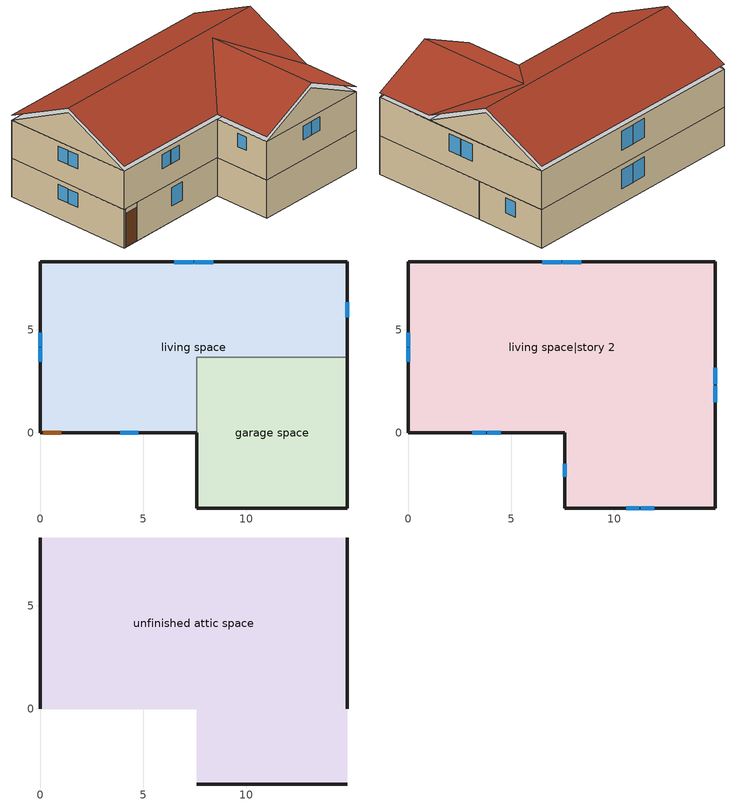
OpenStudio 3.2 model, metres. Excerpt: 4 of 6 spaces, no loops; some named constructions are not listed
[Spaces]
garage space
 floor foundation (FloorFndGrndUnfinSlab): 7.61,-3.66 7.61,3.66 14.92,3.66 14.92,-3.66 z0
 wall outside (WallExtUninsUnfin): 7.61,0 7.61,-3.66 14.92,-3.66 14.92,3.66 z0:2.44
 wall to living space (WallIntFinInsUnfin Reversed): 14.92,3.66 7.61,3.66 7.61,0 z0:2.44
living space
 floor foundation (FloorFndGrndFinSlab): 0,0 0,8.29 14.92,8.29 14.92,3.66 7.61,3.66 7.61,0 z0
 wall outside (WallExtInsFin): 14.92,3.66 14.92,8.29 0,8.29 0,0 0.13,0 1.05,0 7.61,0 z0:2.44
 window (WindowConstruction): 3.89,0 4.76,0 z0.98:2.13; 8.4,8.29 7.49,8.29 / 7.43,8.29 6.53,8.29 z0.93:2.13; 0,4.85 0,4.18 / 0,4.11 0,3.44 z1.23:2.13; 14.92,5.62 14.92,6.33 z1.18:2.13
 door (Door): 0.15,0 1.02,0 z0:2.13
living space|story 2
 floor to garage space (FloorFinInsUnfin): 14.92,3.66 14.92,-3.66 7.61,-3.66 7.61,3.66 z2.44
 floor to living space (FloorFinUninsFin): 14.92,8.29 14.92,3.66 7.61,3.66 7.61,0 0,0 0,8.29 z2.44
 wall outside (WallExtInsFin): 0,8.29 0,0 7.61,0 7.61,-3.66 14.92,-3.66 14.92,8.29 0,8.29 z2.44:4.88
 window (WindowConstruction): 10.58,-3.66 11.23,-3.66 / 11.29,-3.66 11.94,-3.66 z3.71:4.57; 3.11,0 3.77,0 / 3.83,0 4.5,0 z3.69:4.57; 8.4,8.29 7.49,8.29 / 7.43,8.29 6.53,8.29 z3.37:4.57; 0,4.85 0,4.18 / 0,4.11 0,3.44 z3.67:4.57; 7.61,-1.51 7.61,-2.15 z3.73:4.57; 14.92,1.48 14.92,2.29 / 14.92,2.35 14.92,3.16 z3.49:4.57
unfinished attic space
 floor to living space|story 2 (FloorFinInsUnfinAttic): 14.92,8.29 14.92,0 0,0 0,8.29 z4.88; 7.61,-3.66 7.61,0 14.92,0 14.92,-3.66 z4.88
 wall outside (WallExtUninsUnfin): 0,4.14,6.95 0,8.29,4.88 0,0,4.88; 14.92,4.14,6.95 14.92,0,4.88 14.92,8.29,4.88; 7.61,-3.66,4.88 14.92,-3.66,4.88 11.26,-3.66,6.71
 roof outside (RoofUnfinInsExt): 0,4.14,7.25 14.92,4.14,7.25 14.92,8.29,5.18 0,8.29,5.18; 7.61,0,5.18 7.61,-3.66,5.18 11.26,-3.66,7.01 11.26,3.66,7.01; 14.92,0,5.18 11.26,3.66,7.01 11.26,-3.66,7.01 14.92,-3.66,5.18; 0,4.14,7.25 0,0,5.18 7.61,0,5.18 11.26,3.66,7.01 14.92,0,5.18 14.92,4.14,7.25
[Material] Roughness=Rough
Name | Thickness {m} | Conductivity {W/m-K} | Density {kg/m3} | Specific Heat {J/kg-K} | Thermal Absorptance | Solar Absorptance | Visible Absorptance
Drywall 0.5 in. | 0.0127 | 0.160291 | 801 | 837.4 | 0.9 | 0.5 | 0.1
FloorUATrussandIns | 0.0889 | 0.0564573 | 50.7834 | 1165.1 | 0.9 | 0.5 | 0.9
FloorUAAdditionalCeilingIns | 0.196342 | 0.0539976 | 16.02 | 1046.75
RoofSheathing | 0.01905 | 0.115458 | 512.64 | 1214.23 | 0.82 | 0.3 | 0.3
WallSheathing | 0.0127 | 0.115458 | 512.64 | 1214.23 | 0.82 | 0.3 | 0.3
WallStudAndCavity 1 | 0.1397 | 0.0595086 | 148.393 | 1174.04 | 0.82 | 0.3 | 0.82
Floor Covering | 0.0127 | 0.0433444 | 54.468 | 1339.84 | 0.9 | 0.9
FloorIns | 0.1397 | 1.90491 | 67.691 | 1210.98 | 0.82 | 0.3 | 0.3
Wood Floor | 0.015875 | 0.115458 | 544.68 | 1214.23
FloorFinStudAndAirFloor | 0.1397 | 0.557395 | 67.691 | 1210.98 | 0.9 | 0.5 | 0.9
[Construction]
FloorFinInsUnfinAttic Reversed: FloorUAAdditionalCeilingIns, FloorUATrussandIns, Drywall 0.5 in.
WallIntFinInsUnfin: WallSheathing, WallStudAndCavity 1
FloorFinInsUnfin Reversed: Floor Covering, Wood Floor, RoofSheathing, FloorIns
FloorFinUninsFin Reversed: Floor Covering, Wood Floor, RoofSheathing, FloorFinStudAndAirFloor, Drywall 0.5 in.
[Schedule:Ruleset]
Name | Default Day Schedule | Summer Design Day Schedule | Winter Design Day Schedule
res nv_1 temp schedule | Schedule Day 11
res mv_1 range exhaust schedule | Schedule Day 15 | res mv_1 range exhaust schedule summer design | res mv_1 range exhaust schedule winter design
res mv_1 bath exhaust schedule | Schedule Day 16 | res mv_1 bath exhaust schedule summer design | res mv_1 bath exhaust schedule winter design
[Schedule:Day]
Schedule Day 11; Schedule Day 15; res mv_1 range exhaust schedule winter design; Schedule Day 16; res mv_1 bath exhaust schedule winter design: 24, 0, 0
res nv_1 temp schedule allday1; res nv_1 temp schedule allday2; res nv_1 temp schedule allday3; res nv_1 temp schedule allday4; res nv_1 temp schedule allday10; res nv_1 temp schedule allday11; res nv_1 temp schedule allday12: 24, 0, 21.1111
res nv_1 temp schedule allday5; res nv_1 temp schedule allday6; res nv_1 temp schedule allday7; res nv_1 temp schedule allday8; res nv_1 temp schedule allday9: 24, 0, 22.2222
res nv_1 availability schedule allday1 on; res nv_1 availability schedule allday1 on 1; res nv_1 availability schedule allday1 on 2; res nv_1 availability schedule allday1 on 3; res nv_1 availability schedule allday1 on 4; res nv_1 availability schedule allday1 on 5; res nv_1 availability schedule allday1 on 6; res nv_1 availability schedule allday1 on 7; res nv_1 availability schedule allday1 on 8; res nv_1 availability schedule allday1 on 9; res nv_1 availability schedule allday1 on 10; res nv_1 availability schedule allday1 on 11: 1, 0, 1, 2, 0, 1, 3, 0, 1, 4, 0, 1, 5, 0, 1, 6, 0, 1, 7, 0, 1, 8, 0, 1, 9, 0, 1, 10, 0, 1, 11, 0, 1, 12, 0, 1, 13, 0, 1, 14, 0, 1, 15, 0, 1, 16, 0, 1, 17, 0, 1, 18, 0, 1, 19, 0, 1, 20, 0, 1, 21, 0, 1, 22, 0, 1, 23, 0, 1, 24, 0, 1
res mv_1 range exhaust schedule allday1; res mv_1 range exhaust schedule allday2; res mv_1 range exhaust schedule allday3; res mv_1 range exhaust schedule allday4; res mv_1 range exhaust schedule allday5; res mv_1 range exhaust schedule allday6; res mv_1 range exhaust schedule allday7; res mv_1 range exhaust schedule allday8; res mv_1 range exhaust schedule allday9; res mv_1 range exhaust schedule allday10; res mv_1 range exhaust schedule allday11; res mv_1 range exhaust schedule allday12: 4, 0, 0, 5, 0, 1, 24, 0, 0
res mv_1 range exhaust schedule summer design; res mv_1 bath exhaust schedule summer design: 24, 0, 1
res mv_1 bath exhaust schedule allday1; res mv_1 bath exhaust schedule allday2; res mv_1 bath exhaust schedule allday3; res mv_1 bath exhaust schedule allday4; res mv_1 bath exhaust schedule allday5; res mv_1 bath exhaust schedule allday6; res mv_1 bath exhaust schedule allday7; res mv_1 bath exhaust schedule allday8; res mv_1 bath exhaust schedule allday9; res mv_1 bath exhaust schedule allday10; res mv_1 bath exhaust schedule allday11; res mv_1 bath exhaust schedule allday12: 6, 0, 0, 7, 0, 1, 24, 0, 0
[Schedule:Rule] Apply Sunday=Yes; Apply Monday=Yes; Apply Tuesday=Yes; Apply Wednesday=Yes; Apply Thursday=Yes; Apply Friday=Yes; Apply Saturday=Yes; Date Specification Type=DateRange; Start Day=1
Name | Schedule Ruleset | Rule Order | Day Schedule | Start Month | End Month | End Day
res nv_1 temp schedule allday rule1 | res nv_1 temp schedule | 11 | res nv_1 temp schedule allday1 | 1 | 1 | 31
res nv_1 temp schedule allday rule2 | res nv_1 temp schedule | 10 | res nv_1 temp schedule allday2 | 2 | 2 | 28
res nv_1 temp schedule allday rule3 | res nv_1 temp schedule | 9 | res nv_1 temp schedule allday3 | 3 | 3 | 31
res nv_1 temp schedule allday rule4 | res nv_1 temp schedule | 8 | res nv_1 temp schedule allday4 | 4 | 4 | 30
res nv_1 temp schedule allday rule5 | res nv_1 temp schedule | 7 | res nv_1 temp schedule allday5 | 5 | 5 | 31
res nv_1 temp schedule allday rule6 | res nv_1 temp schedule | 6 | res nv_1 temp schedule allday6 | 6 | 6 | 30
res nv_1 temp schedule allday rule7 | res nv_1 temp schedule | 5 | res nv_1 temp schedule allday7 | 7 | 7 | 31
res nv_1 temp schedule allday rule8 | res nv_1 temp schedule | 4 | res nv_1 temp schedule allday8 | 8 | 8 | 31
res nv_1 temp schedule allday rule9 | res nv_1 temp schedule | 3 | res nv_1 temp schedule allday9 | 9 | 9 | 30
res nv_1 temp schedule allday rule10 | res nv_1 temp schedule | 2 | res nv_1 temp schedule allday10 | 10 | 10 | 31
res nv_1 temp schedule allday rule11 | res nv_1 temp schedule | 1 | res nv_1 temp schedule allday11 | 11 | 11 | 30
res nv_1 temp schedule allday rule12 | res nv_1 temp schedule | 0 | res nv_1 temp schedule allday12 | 12 | 12 | 31
res mv_1 range exhaust schedule allday rule1 | res mv_1 range exhaust schedule | 11 | res mv_1 range exhaust schedule allday1 | 1 | 1 | 31
res mv_1 range exhaust schedule allday rule2 | res mv_1 range exhaust schedule | 10 | res mv_1 range exhaust schedule allday2 | 2 | 2 | 28
res mv_1 range exhaust schedule allday rule3 | res mv_1 range exhaust schedule | 9 | res mv_1 range exhaust schedule allday3 | 3 | 3 | 31
res mv_1 range exhaust schedule allday rule4 | res mv_1 range exhaust schedule | 8 | res mv_1 range exhaust schedule allday4 | 4 | 4 | 30
res mv_1 range exhaust schedule allday rule5 | res mv_1 range exhaust schedule | 7 | res mv_1 range exhaust schedule allday5 | 5 | 5 | 31
res mv_1 range exhaust schedule allday rule6 | res mv_1 range exhaust schedule | 6 | res mv_1 range exhaust schedule allday6 | 6 | 6 | 30
res mv_1 range exhaust schedule allday rule7 | res mv_1 range exhaust schedule | 5 | res mv_1 range exhaust schedule allday7 | 7 | 7 | 31
res mv_1 range exhaust schedule allday rule8 | res mv_1 range exhaust schedule | 4 | res mv_1 range exhaust schedule allday8 | 8 | 8 | 31
res mv_1 range exhaust schedule allday rule9 | res mv_1 range exhaust schedule | 3 | res mv_1 range exhaust schedule allday9 | 9 | 9 | 30
res mv_1 range exhaust schedule allday rule10 | res mv_1 range exhaust schedule | 2 | res mv_1 range exhaust schedule allday10 | 10 | 10 | 31
res mv_1 range exhaust schedule allday rule11 | res mv_1 range exhaust schedule | 1 | res mv_1 range exhaust schedule allday11 | 11 | 11 | 30
res mv_1 range exhaust schedule allday rule12 | res mv_1 range exhaust schedule | 0 | res mv_1 range exhaust schedule allday12 | 12 | 12 | 31
res mv_1 bath exhaust schedule allday rule1 | res mv_1 bath exhaust schedule | 11 | res mv_1 bath exhaust schedule allday1 | 1 | 1 | 31
res mv_1 bath exhaust schedule allday rule2 | res mv_1 bath exhaust schedule | 10 | res mv_1 bath exhaust schedule allday2 | 2 | 2 | 28
res mv_1 bath exhaust schedule allday rule3 | res mv_1 bath exhaust schedule | 9 | res mv_1 bath exhaust schedule allday3 | 3 | 3 | 31
res mv_1 bath exhaust schedule allday rule4 | res mv_1 bath exhaust schedule | 8 | res mv_1 bath exhaust schedule allday4 | 4 | 4 | 30
res mv_1 bath exhaust schedule allday rule5 | res mv_1 bath exhaust schedule | 7 | res mv_1 bath exhaust schedule allday5 | 5 | 5 | 31
res mv_1 bath exhaust schedule allday rule6 | res mv_1 bath exhaust schedule | 6 | res mv_1 bath exhaust schedule allday6 | 6 | 6 | 30
res mv_1 bath exhaust schedule allday rule7 | res mv_1 bath exhaust schedule | 5 | res mv_1 bath exhaust schedule allday7 | 7 | 7 | 31
res mv_1 bath exhaust schedule allday rule8 | res mv_1 bath exhaust schedule | 4 | res mv_1 bath exhaust schedule allday8 | 8 | 8 | 31
res mv_1 bath exhaust schedule allday rule9 | res mv_1 bath exhaust schedule | 3 | res mv_1 bath exhaust schedule allday9 | 9 | 9 | 30
res mv_1 bath exhaust schedule allday rule10 | res mv_1 bath exhaust schedule | 2 | res mv_1 bath exhaust schedule allday10 | 10 | 10 | 31
res mv_1 bath exhaust schedule allday rule11 | res mv_1 bath exhaust schedule | 1 | res mv_1 bath exhaust schedule allday11 | 11 | 11 | 30
res mv_1 bath exhaust schedule allday rule12 | res mv_1 bath exhaust schedule | 0 | res mv_1 bath exhaust schedule allday12 | 12 | 12 | 31
